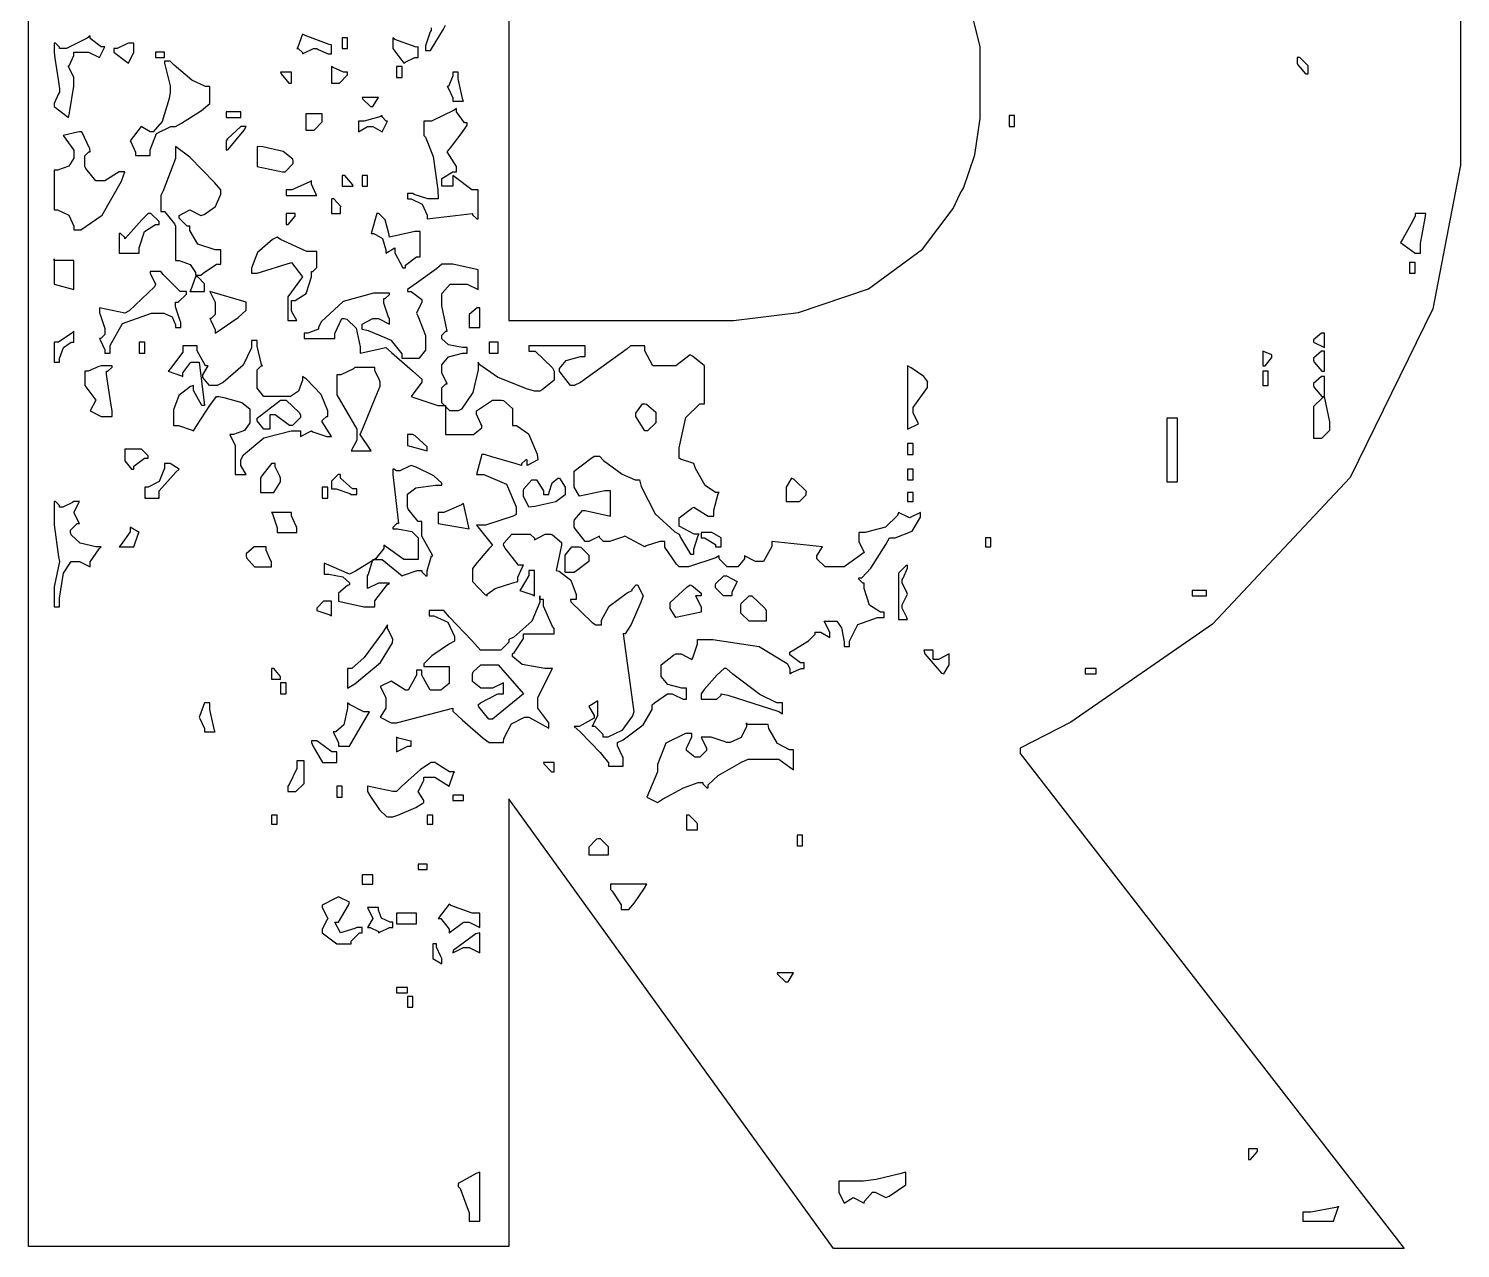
# Model space of a CAD drawing. Extents: x 82 to 273, y 41 to 319.
# Drawn here: x 180.59 to 208.46, y 188.7 to 212.44 of the extents above; entities that cross this region are included whole.
import ezdxf

# ---------------------------------------------------------------- set-up
doc = ezdxf.new("R2010")
doc.units = 0
doc.header["$MEASUREMENT"] = 0

msp = doc.modelspace()

# ---------------------------------------------------------------- linework, layer by layer
at = {"color": 42}
for points in [[(194.769, 224.719), (196.134, 224.719), (200.227, 223.639), (204.417, 221.131), (205.21, 220.416), (205.748, 219.817), (207.64, 216.501), (208.456, 213.087), (208.456, 211.949), (208.456, 210.715), (208.456, 209.784), (207.92, 206.991), (206.313, 203.703), (203.634, 200.853), (200.871, 198.943), (199.885, 198.438), (199.885, 198.331), (207.363, 188.7), (196.251, 188.7), (189.935, 197.449), (189.935, 188.736), (180.586, 188.736), (180.586, 224.719), (194.769, 224.719)], [(189.935, 215.688), (189.935, 206.764), (193.887, 206.764), (194.309, 206.764), (195.574, 206.917), (196.938, 207.377), (197.984, 208.148), (198.582, 208.941), (198.72, 209.233), (198.781, 209.339), (199.005, 209.987), (199.107, 210.691), (199.107, 210.925), (199.107, 211.703), (199.107, 212.088), (198.823, 213.243), (197.975, 214.423), (196.562, 215.24), (195.09, 215.63), (194.593, 215.688), (189.935, 215.688)], [(181.187, 212.055), (181.187, 212.082), (181.107, 212.16), (181.081, 212.16), (181.081, 211.983), (181.098, 211.869), (181.16, 211.452), (181.187, 211.27), (181.187, 211.208), (181.169, 211.173), (181.081, 210.987), (181.081, 210.925), (181.364, 210.715), (181.38, 210.803), (181.468, 211.32), (181.468, 211.49), (181.364, 211.703), (181.38, 211.729), (181.468, 211.92), (181.468, 211.983), (181.751, 211.983), (181.963, 211.879), (182.069, 212.09), (181.997, 212.09), (181.787, 212.249), (181.787, 212.302), (181.725, 212.258), (181.321, 212.055), (181.187, 212.055)], [(182.246, 212.055), (182.246, 211.985), (182.482, 211.8), (182.527, 211.773), (182.633, 211.983), (182.633, 212.16), (182.527, 212.16), (182.5, 212.144), (182.309, 212.055), (182.246, 212.055)], [(185.914, 212.336), (185.914, 212.336), (185.824, 212.082), (185.808, 212.055), (185.834, 212.055), (185.914, 211.977), (185.914, 211.949), (185.94, 211.967), (186.132, 212.055), (186.196, 212.055), (186.223, 212.037), (186.414, 211.949), (186.479, 211.949), (186.479, 212.126), (186.435, 212.135), (185.966, 212.31), (185.914, 212.336)], [(186.69, 212.055), (186.796, 212.055), (186.796, 212.266), (186.69, 212.266), (186.69, 212.055)], [(187.678, 212.266), (187.678, 212.055), (187.89, 211.773), (187.916, 211.791), (188.106, 211.879), (188.171, 211.879), (188.171, 212.09), (188.127, 212.082), (187.712, 212.232), (187.678, 212.266)], [(183.056, 211.879), (183.232, 211.879), (183.232, 211.983), (183.056, 211.983), (183.056, 211.879)], [(205.281, 211.879), (205.281, 211.773), (205.289, 211.738), (205.442, 211.56), (205.493, 211.56), (205.493, 211.667), (205.493, 211.72), (205.333, 211.879), (205.281, 211.879)], [(183.232, 211.773), (183.25, 211.694), (183.338, 211.33), (183.338, 211.208), (183.32, 211.085), (183.184, 210.636), (183.009, 210.432), (182.951, 210.432), (182.775, 210.538), (182.563, 210.256), (182.579, 210.229), (182.669, 210.038), (182.669, 209.973), (182.951, 209.973), (182.951, 210.081), (183.078, 210.402), (183.352, 210.538), (183.444, 210.538), (183.559, 210.6), (183.95, 210.851), (184.114, 210.987), (184.114, 211.031), (184.114, 211.314), (184.026, 211.314), (183.765, 211.442), (183.417, 211.729), (183.338, 211.807), (183.232, 211.807), (183.232, 211.773)], [(185.491, 211.596), (185.499, 211.562), (185.651, 211.384), (185.702, 211.384), (185.702, 211.596), (185.491, 211.596)], [(186.479, 211.703), (186.479, 211.384), (186.583, 211.384), (186.636, 211.384), (186.796, 211.544), (186.796, 211.596), (186.716, 211.596), (186.513, 211.685), (186.479, 211.703)], [(187.748, 211.49), (187.854, 211.49), (187.854, 211.703), (187.748, 211.703), (187.748, 211.49)], [(188.842, 211.596), (188.842, 211.526), (188.762, 211.314), (188.736, 211.314), (188.753, 211.288), (188.842, 211.096), (188.842, 211.031), (189.053, 211.031), (189.035, 211.059), (188.948, 211.463), (188.948, 211.596), (188.842, 211.596)], [(187.078, 211.102), (187.087, 211.075), (187.238, 210.925), (187.289, 210.925), (187.395, 211.102), (187.078, 211.102)], [(184.433, 210.715), (184.715, 210.715), (184.715, 210.821), (184.433, 210.821), (184.433, 210.715)], [(185.984, 210.749), (185.984, 210.468), (186.09, 210.468), (186.142, 210.468), (186.303, 210.626), (186.303, 210.679), (186.303, 210.785), (185.984, 210.785), (185.984, 210.749)], [(187.008, 210.644), (187.008, 210.432), (187.185, 210.538), (187.289, 210.538), (187.465, 210.432), (187.572, 210.644), (187.544, 210.644), (187.465, 210.723), (187.465, 210.749), (187.439, 210.733), (187.115, 210.644), (187.008, 210.644)], [(188.277, 210.644), (188.277, 210.362), (188.312, 210.327), (188.458, 209.956), (188.55, 209.303), (188.56, 209.127), (188.454, 209.127), (188.356, 209.127), (188.093, 209.215), (188.067, 209.233), (187.96, 209.233), (187.96, 209.127), (188.031, 209.127), (188.245, 209.026), (188.347, 208.811), (188.347, 208.738), (189.229, 208.844), (189.229, 208.818), (189.308, 208.738), (189.335, 208.738), (189.335, 209.303), (189.212, 209.303), (188.895, 209.542), (188.842, 209.586), (188.842, 209.374), (188.63, 209.374), (188.63, 209.48), (188.63, 209.524), (188.841, 209.656), (188.913, 209.656), (188.913, 209.762), (188.736, 210.043), (188.797, 210.123), (189.023, 210.42), (189.125, 210.561), (189.125, 210.608), (189.071, 210.608), (188.913, 210.821), (188.913, 210.891), (188.868, 210.856), (188.425, 210.644), (188.277, 210.644)], [(199.672, 210.538), (199.778, 210.538), (199.778, 210.749), (199.672, 210.749), (199.672, 210.538)], [(181.258, 210.362), (181.468, 210.079), (181.468, 209.973), (181.468, 209.922), (181.366, 209.766), (181.151, 209.69), (181.081, 209.69), (181.081, 208.915), (181.151, 208.915), (181.366, 208.814), (181.468, 208.599), (181.468, 208.528), (181.605, 208.528), (182.015, 208.814), (182.394, 209.471), (182.456, 209.656), (182.35, 209.656), (182.069, 209.48), (181.963, 209.48), (181.892, 209.48), (181.697, 209.718), (181.681, 209.762), (181.681, 209.939), (181.681, 209.965), (181.759, 210.043), (181.787, 210.043), (181.777, 210.105), (181.624, 210.432), (181.574, 210.432), (181.539, 210.424), (181.258, 210.362), (181.258, 210.362)], [(184.433, 210.256), (184.433, 210.079), (184.467, 210.089), (184.784, 210.468), (184.82, 210.538), (184.715, 210.538), (184.715, 210.538), (184.459, 210.3), (184.433, 210.256)], [(183.444, 210.149), (183.444, 209.912), (183.206, 209.285), (183.162, 209.197), (183.162, 208.88), (183.232, 208.88), (183.426, 208.642), (183.444, 208.598), (183.444, 207.927), (183.516, 207.927), (183.731, 207.852), (183.833, 207.698), (183.833, 207.646), (183.938, 207.646), (183.982, 207.681), (184.24, 207.856), (184.326, 207.856), (184.326, 208.139), (184.215, 208.139), (183.88, 208.249), (183.727, 208.511), (183.727, 208.598), (183.673, 208.598), (183.515, 208.756), (183.515, 208.808), (183.727, 208.915), (183.938, 208.808), (184, 208.826), (184.224, 208.978), (184.326, 209.222), (184.326, 209.303), (184.202, 209.445), (183.726, 209.939), (183.444, 210.149), (183.444, 210.149)], [(185.032, 210.149), (185.032, 209.762), (185.525, 209.656), (185.578, 209.656), (185.738, 209.815), (185.738, 209.867), (185.728, 209.903), (185.543, 210.049), (185.146, 210.141), (185.032, 210.149)], [(186.69, 209.586), (186.69, 209.374), (186.902, 209.374), (186.892, 209.41), (186.739, 209.586), (186.69, 209.586)], [(187.078, 209.374), (187.185, 209.374), (187.185, 209.586), (187.078, 209.586), (187.078, 209.374)], [(185.597, 209.303), (185.597, 209.197), (186.196, 209.197), (186.178, 209.225), (186.09, 209.416), (186.09, 209.48), (186.046, 209.454), (185.709, 209.303), (185.597, 209.303)], [(186.479, 209.127), (186.479, 208.844), (186.655, 208.844), (186.655, 208.951), (186.664, 208.978), (186.524, 209.127), (186.479, 209.127)], [(182.456, 208.351), (182.456, 208.377), (182.377, 208.456), (182.35, 208.456), (182.35, 208.069), (182.739, 208.069), (182.739, 208.176), (182.839, 208.496), (183.055, 208.632), (183.128, 208.632), (183.128, 208.686), (182.967, 208.844), (182.915, 208.844), (182.915, 208.844), (182.791, 208.718), (182.527, 208.431), (182.456, 208.351)], [(185.597, 208.844), (185.597, 208.632), (185.641, 208.632), (185.773, 208.792), (185.773, 208.844), (185.597, 208.844)], [(187.361, 208.844), (187.255, 208.456), (187.308, 208.456), (187.474, 208.355), (187.537, 208.14), (187.537, 208.069), (187.714, 208.175), (187.714, 208.078), (187.871, 207.786), (187.924, 207.786), (187.924, 207.84), (188.135, 207.998), (188.207, 207.998), (188.207, 208.492), (188.101, 208.492), (187.608, 208.385), (187.598, 208.457), (187.524, 208.722), (187.401, 208.844), (187.361, 208.844)], [(207.574, 208.844), (207.574, 208.795), (207.5, 208.642), (207.337, 208.351), (207.293, 208.279), (207.574, 208.069), (207.68, 208.069), (207.68, 208.263), (207.768, 208.756), (207.786, 208.844), (207.574, 208.844)], [(184.926, 207.68), (185.032, 207.68), (185.702, 207.892), (185.914, 207.61), (185.631, 207.221), (185.631, 206.764), (185.808, 206.764), (185.702, 206.94), (185.702, 207.151), (185.773, 207.151), (185.988, 207.289), (186.09, 207.61), (186.09, 207.716), (186.116, 207.716), (186.196, 207.796), (186.196, 207.822), (186.196, 208.103), (186.002, 208.103), (185.491, 208.341), (185.421, 208.385), (185.333, 208.341), (185.04, 208.087), (184.926, 207.782), (184.926, 207.68)], [(181.081, 207.963), (181.081, 207.469), (181.468, 207.363), (181.468, 207.927), (181.081, 207.927), (181.081, 207.963)], [(182.951, 207.68), (183.056, 207.469), (183.038, 207.417), (182.545, 206.948), (182.456, 206.904), (181.963, 207.01), (181.963, 206.904), (181.98, 206.878), (182.069, 206.606), (182.069, 206.515), (182.069, 206.489), (181.989, 206.411), (181.963, 206.411), (181.98, 206.385), (182.069, 206.193), (182.069, 206.128), (182.174, 206.128), (182.174, 206.272), (182.416, 206.702), (182.975, 206.904), (183.162, 206.904), (183.217, 206.904), (183.382, 206.83), (183.444, 206.674), (183.444, 206.622), (183.551, 206.622), (183.551, 206.728), (183.533, 206.755), (183.444, 207.027), (183.444, 207.117), (183.497, 207.117), (183.657, 207.275), (183.657, 207.327), (183.533, 207.327), (183.206, 207.655), (183.162, 207.716), (182.951, 207.716), (182.951, 207.68)], [(187.96, 207.327), (188.031, 207.327), (188.243, 207.17), (188.243, 207.117), (188.137, 206.904), (188.163, 206.852), (188.313, 206.467), (188.313, 206.339), (188.313, 206.235), (188.313, 206.182), (188.181, 206.022), (188.137, 206.022), (187.854, 206.022), (187.854, 206.11), (187.65, 206.371), (187.201, 206.561), (187.078, 206.587), (187.078, 206.692), (187.289, 206.798), (187.395, 206.798), (187.608, 206.692), (187.608, 206.798), (187.59, 206.825), (187.501, 207.097), (187.501, 207.187), (187.527, 207.187), (187.608, 207.266), (187.608, 207.293), (187.501, 207.293), (187.302, 207.293), (186.706, 207.13), (186.283, 206.737), (186.231, 206.622), (186.231, 206.595), (186.02, 206.515), (185.95, 206.515), (185.95, 206.411), (186.549, 206.411), (186.549, 206.509), (186.682, 206.798), (186.726, 206.798), (186.778, 206.79), (186.963, 206.609), (187.042, 206.25), (187.042, 206.128), (187.537, 206.235), (187.652, 206.138), (188.061, 205.78), (188.243, 205.618), (188.243, 205.563), (188.031, 205.281), (188.101, 205.255), (188.55, 205.104), (188.7, 205.104), (188.7, 204.541), (189.195, 204.541), (189.247, 204.541), (189.406, 204.673), (189.406, 204.717), (189.388, 204.753), (189.301, 204.939), (189.301, 205), (189.618, 205.21), (189.794, 205.21), (189.829, 205.202), (190.007, 205.051), (190.007, 205), (190.007, 204.717), (190.084, 204.717), (190.319, 204.555), (190.482, 204.162), (190.5, 204.046), (190.288, 203.942), (190.288, 204.046), (190.262, 204.046), (190.183, 203.968), (190.183, 203.942), (190.059, 203.977), (189.622, 204.1), (189.46, 204.152), (189.406, 204.152), (189.301, 203.765), (189.447, 203.765), (189.887, 203.575), (190.077, 203.135), (190.077, 202.988), (190.015, 202.953), (189.479, 202.777), (189.301, 202.777), (189.618, 202.388), (189.546, 202.318), (189.317, 202.049), (189.229, 201.934), (189.229, 201.895), (189.229, 201.683), (189.229, 201.683), (189.468, 201.428), (189.512, 201.4), (189.512, 201.436), (189.666, 201.542), (190.014, 201.657), (190.111, 201.683), (190.111, 201.763), (190.199, 201.967), (190.217, 202.001), (190.12, 202.001), (189.865, 202.328), (189.83, 202.388), (189.839, 202.424), (189.99, 202.601), (190.041, 202.601), (190.324, 202.601), (190.35, 202.601), (190.43, 202.522), (190.43, 202.494), (190.64, 202.601), (190.747, 202.601), (190.781, 202.592), (190.959, 202.439), (190.959, 202.388), (190.853, 201.895), (190.913, 201.879), (191.14, 201.706), (191.242, 201.425), (191.242, 201.33), (191.135, 201.33), (191.143, 201.286), (191.557, 200.881), (191.629, 200.837), (191.735, 200.837), (191.735, 200.928), (191.889, 201.199), (192.236, 201.462), (192.334, 201.506), (192.334, 201.534), (192.413, 201.613), (192.44, 201.613), (192.546, 201.4), (192.502, 201.278), (192.312, 200.846), (192.197, 200.66), (192.158, 200.66), (192.37, 199.143), (192.343, 199.064), (192.136, 198.778), (191.861, 198.65), (191.771, 198.65), (191.771, 198.704), (191.611, 198.86), (191.558, 198.86), (191.665, 199.073), (191.665, 199.355), (191.488, 199.249), (191.594, 199.073), (191.594, 199.02), (191.302, 198.86), (191.206, 198.86), (191.32, 198.756), (191.711, 198.355), (191.875, 198.152), (191.875, 198.085), (192.158, 198.085), (192.158, 198.261), (192.14, 198.289), (192.052, 198.48), (192.052, 198.544), (192.158, 198.597), (192.546, 198.888), (192.723, 199.186), (192.723, 199.283), (192.767, 199.319), (193.023, 199.496), (193.11, 199.496), (193.136, 199.479), (193.328, 199.39), (193.392, 199.39), (193.392, 199.602), (193.3, 199.602), (193.026, 199.678), (192.899, 199.833), (192.899, 199.885), (192.899, 199.989), (192.899, 200.061), (193.138, 200.245), (193.182, 200.272), (193.286, 200.272), (193.499, 200.165), (193.515, 200.193), (193.605, 200.465), (193.605, 200.554), (193.905, 200.554), (194.808, 200.418), (195.349, 200.087), (195.403, 199.989), (195.403, 199.885), (195.429, 199.902), (195.621, 199.989), (195.685, 199.989), (195.685, 200.095), (195.614, 200.095), (195.403, 200.255), (195.403, 200.308), (195.482, 200.352), (195.77, 200.528), (195.898, 200.653), (195.898, 200.695), (196.004, 200.695), (196.18, 200.59), (196.18, 200.695), (196.074, 200.907), (196.285, 200.907), (196.317, 200.907), (196.412, 200.78), (196.461, 200.506), (196.461, 200.414), (196.567, 200.414), (196.567, 200.521), (196.73, 200.841), (197.11, 200.977), (197.239, 200.977), (197.239, 201.083), (197.166, 201.083), (196.951, 201.221), (196.85, 201.542), (196.85, 201.648), (196.822, 201.648), (196.744, 201.727), (196.744, 201.753), (196.802, 201.753), (196.977, 201.943), (197.273, 202.398), (197.343, 202.53), (197.454, 202.53), (197.788, 202.658), (197.944, 202.933), (197.944, 203.024), (197.732, 202.917), (197.52, 203.024), (197.502, 202.963), (197.263, 202.737), (196.873, 202.635), (196.744, 202.635), (196.744, 202.458), (196.85, 202.248), (196.461, 201.965), (196.144, 201.965), (196.091, 201.965), (195.932, 202.125), (195.932, 202.178), (196.038, 202.354), (195.05, 202.458), (195.05, 202.362), (194.892, 202.071), (194.84, 202.071), (194.733, 202.071), (194.521, 202.178), (194.521, 202.125), (194.389, 201.965), (194.345, 201.965), (194.24, 201.965), (194.186, 201.965), (194.028, 202.125), (194.028, 202.178), (193.966, 202.143), (193.43, 201.965), (193.252, 201.965), (193.198, 202.019), (192.969, 202.35), (192.969, 202.458), (192.872, 202.458), (192.607, 202.372), (192.581, 202.354), (192.194, 202.565), (192.166, 202.548), (191.895, 202.458), (191.805, 202.458), (191.777, 202.458), (191.699, 202.539), (191.699, 202.565), (191.488, 202.458), (191.417, 202.458), (191.232, 202.697), (191.206, 202.741), (191.206, 202.847), (191.214, 202.883), (191.367, 203.06), (191.418, 203.06), (191.911, 202.953), (191.911, 203.447), (191.805, 203.447), (191.312, 203.34), (191.206, 203.517), (191.206, 203.729), (191.206, 203.827), (191.532, 204.074), (191.594, 204.118), (191.699, 204.118), (191.777, 204.039), (192.14, 203.769), (192.392, 203.659), (192.476, 203.659), (192.51, 203.527), (192.784, 202.998), (193.164, 202.645), (193.252, 202.601), (193.278, 202.54), (193.47, 202.212), (193.535, 202.212), (193.535, 202.31), (193.621, 202.575), (193.639, 202.601), (193.541, 202.601), (193.252, 202.759), (193.252, 202.811), (193.252, 202.847), (193.252, 202.919), (193.49, 203.104), (193.535, 203.13), (193.815, 202.953), (193.922, 202.953), (193.922, 203.069), (194.01, 203.386), (194.028, 203.412), (193.959, 203.412), (193.754, 203.55), (193.569, 203.879), (193.535, 203.976), (193.535, 203.976), (193.278, 204.065), (193.252, 204.082), (193.252, 204.281), (193.379, 204.876), (193.653, 205.14), (193.745, 205.14), (193.745, 205.81), (193.745, 205.882), (193.507, 206.066), (193.463, 206.092), (193.182, 205.882), (192.793, 205.882), (192.739, 205.882), (192.581, 206.173), (192.581, 206.269), (192.3, 206.269), (192.238, 206.208), (191.328, 205.555), (191.206, 205.493), (191.134, 205.493), (190.949, 205.732), (190.923, 205.776), (190.923, 205.828), (191.05, 205.984), (191.326, 206.058), (191.418, 206.058), (191.418, 206.269), (190.324, 206.269), (190.324, 206.163), (190.446, 206.163), (190.781, 205.838), (190.817, 205.776), (190.817, 205.669), (190.817, 205.599), (190.58, 205.414), (190.536, 205.387), (190.43, 205.387), (190.28, 205.431), (189.71, 205.657), (189.37, 205.899), (189.335, 205.952), (189.335, 205.803), (189.234, 205.357), (189.009, 205.036), (188.948, 205), (188.842, 205), (188.788, 205), (188.63, 205.158), (188.63, 205.21), (188.63, 205.423), (188.63, 205.45), (188.709, 205.529), (188.736, 205.529), (188.63, 205.74), (188.63, 205.846), (188.63, 205.898), (188.757, 206.054), (189.032, 206.128), (189.125, 206.128), (189.125, 206.235), (189.032, 206.235), (188.757, 206.288), (188.63, 206.407), (188.63, 206.445), (188.63, 206.473), (188.709, 206.551), (188.736, 206.551), (188.63, 207.045), (188.63, 207.257), (188.638, 207.293), (188.791, 207.469), (188.842, 207.469), (189.125, 207.469), (189.335, 207.363), (189.335, 207.75), (188.842, 207.856), (188.63, 207.856), (188.524, 207.768), (188.135, 207.487), (187.96, 207.367), (187.96, 207.327)], [(207.469, 207.68), (207.574, 207.68), (207.574, 207.892), (207.469, 207.892), (207.469, 207.68)], [(183.833, 207.61), (183.833, 207.61), (183.744, 207.355), (183.727, 207.327), (184.01, 207.327), (184.01, 207.433), (184.01, 207.477), (183.877, 207.61), (183.833, 207.61)], [(184.114, 207.327), (184.22, 207.117), (184.22, 206.904), (184.22, 206.878), (184.14, 206.798), (184.114, 206.798), (184.132, 206.764), (184.22, 206.577), (184.22, 206.515), (184.317, 206.577), (184.665, 206.817), (184.82, 206.962), (184.82, 207.01), (184.82, 207.117), (184.114, 207.327)], [(189.159, 206.834), (189.159, 206.622), (189.371, 206.622), (189.371, 207.01), (189.317, 207.01), (189.159, 206.878), (189.159, 206.834)], [(181.081, 206.339), (181.081, 205.952), (181.187, 205.952), (181.187, 206.024), (181.262, 206.238), (181.416, 206.339), (181.468, 206.339), (181.468, 206.551), (181.424, 206.517), (181.167, 206.339), (181.081, 206.339)], [(182.739, 206.128), (182.845, 206.128), (182.845, 206.339), (182.739, 206.339), (182.739, 206.128)], [(184.926, 206.339), (184.926, 206.228), (184.762, 205.89), (184.37, 205.555), (184.256, 205.493), (184.15, 205.493), (184.106, 205.493), (183.974, 205.653), (183.974, 205.705), (184.08, 205.882), (184.026, 205.882), (183.867, 206.173), (183.867, 206.269), (183.585, 206.269), (183.585, 206.146), (183.348, 205.829), (183.304, 205.776), (183.304, 205.776), (183.559, 205.687), (183.585, 205.669), (183.585, 205.741), (183.744, 205.952), (183.797, 205.952), (183.903, 205.952), (184.01, 205.104), (183.956, 205.104), (183.797, 205.397), (183.797, 205.493), (183.735, 205.476), (183.509, 205.304), (183.408, 205.023), (183.408, 204.928), (183.408, 204.717), (183.505, 204.717), (183.77, 204.629), (183.797, 204.611), (183.858, 204.717), (184.11, 205.106), (184.245, 205.281), (184.29, 205.281), (184.387, 205.264), (184.736, 205.168), (184.892, 205.043), (184.892, 205), (184.892, 204.823), (184.892, 204.772), (184.79, 204.617), (184.574, 204.541), (184.503, 204.541), (184.609, 204.329), (184.609, 203.765), (184.82, 203.765), (184.715, 203.942), (184.715, 204.046), (184.767, 204.144), (185.164, 204.475), (185.699, 204.611), (185.878, 204.611), (185.878, 204.505), (186.09, 204.611), (186.116, 204.595), (186.388, 204.505), (186.479, 204.505), (186.303, 204.788), (186.303, 204.815), (186.381, 204.894), (186.407, 204.894), (186.407, 205.001), (186.279, 205.321), (185.993, 205.617), (185.914, 205.669), (185.914, 205.598), (185.838, 205.383), (185.682, 205.281), (185.631, 205.281), (185.208, 205.281), (185.164, 205.281), (185.032, 205.441), (185.032, 205.493), (185.032, 205.776), (185.032, 205.803), (185.111, 205.882), (185.138, 205.882), (185.12, 205.908), (185.032, 206.259), (185.032, 206.375), (184.926, 206.375), (184.926, 206.339)], [(189.548, 206.128), (189.724, 206.128), (189.724, 206.339), (189.548, 206.339), (189.548, 206.128)], [(205.599, 206.339), (205.81, 206.235), (205.81, 206.515), (205.756, 206.515), (205.599, 206.383), (205.599, 206.339)], [(204.611, 206.163), (204.611, 205.882), (204.655, 205.882), (204.788, 206.04), (204.788, 206.092), (204.611, 206.163)], [(205.599, 205.986), (205.607, 205.952), (205.759, 205.776), (205.81, 205.776), (205.81, 206.163), (205.756, 206.163), (205.599, 206.03), (205.599, 205.986)], [(181.681, 205.776), (181.681, 205.493), (181.893, 205.21), (181.787, 205), (181.997, 204.894), (182.21, 204.894), (182.21, 205), (182.192, 205.114), (182.13, 205.533), (182.104, 205.715), (182.104, 205.776), (182.13, 205.776), (182.21, 205.855), (182.21, 205.882), (181.997, 205.882), (181.953, 205.864), (181.748, 205.776), (181.681, 205.776)], [(186.583, 205.705), (186.583, 205.317), (186.972, 204.647), (186.972, 204.435), (186.866, 204.222), (187.255, 204.222), (187.042, 204.541), (187.103, 204.691), (187.329, 205.251), (187.431, 205.486), (187.431, 205.563), (187.413, 205.599), (187.325, 205.785), (187.325, 205.846), (186.936, 205.846), (186.91, 205.82), (186.665, 205.705), (186.583, 205.705)], [(197.696, 205.882), (197.696, 204.647), (197.908, 204.752), (197.802, 204.964), (197.802, 205.07), (198.085, 205.457), (198.085, 205.563), (198.088, 205.567), (198.009, 205.671), (197.767, 205.838), (197.696, 205.882)], [(204.611, 205.493), (204.717, 205.493), (204.717, 205.776), (204.611, 205.776), (204.611, 205.493)], [(205.599, 205.493), (205.607, 205.458), (205.759, 205.281), (205.81, 205.281), (205.81, 205.669), (205.756, 205.669), (205.599, 205.537), (205.599, 205.493)], [(185.491, 205.21), (185.597, 205.21), (185.597, 205.21), (185.852, 204.972), (185.878, 204.928), (185.878, 204.876), (185.72, 204.717), (185.667, 204.717), (185.385, 204.928), (185.279, 204.928), (185.279, 204.647), (185.208, 204.647), (185.164, 204.647), (185.032, 204.806), (185.032, 204.858), (185.491, 205.21)], [(192.581, 205.14), (192.615, 205.132), (192.793, 204.979), (192.793, 204.928), (192.793, 204.823), (192.793, 204.771), (192.633, 204.611), (192.581, 204.611), (192.404, 204.894), (192.404, 204.956), (192.537, 205.14), (192.581, 205.14)], [(205.599, 205.034), (205.599, 204.471), (205.705, 204.471), (205.758, 204.471), (205.916, 204.629), (205.916, 204.681), (205.916, 204.788), (205.81, 205.281), (205.774, 205.255), (205.599, 205.089), (205.599, 205.034)], [(202.741, 203.623), (202.953, 203.623), (202.953, 204.858), (202.741, 204.858), (202.741, 203.623)], [(187.96, 204.541), (187.96, 204.329), (188.347, 204.222), (188.347, 204.302), (188.111, 204.515), (188.067, 204.541), (187.96, 204.541)], [(197.696, 204.152), (197.802, 204.152), (197.802, 204.365), (197.696, 204.365), (197.696, 204.152)], [(182.456, 204.258), (182.456, 204.082), (182.456, 204.03), (182.589, 203.87), (182.633, 203.87), (182.633, 203.924), (182.844, 204.082), (182.915, 204.082), (182.915, 204.126), (182.783, 204.258), (182.739, 204.258), (182.456, 204.258)], [(183.232, 203.976), (183.232, 203.889), (183.13, 203.629), (182.915, 203.517), (182.845, 203.517), (182.845, 203.306), (183.128, 203.306), (183.128, 203.448), (183.453, 203.809), (183.515, 203.87), (183.338, 203.976), (183.232, 203.976)], [(185.102, 203.693), (185.102, 203.412), (185.315, 203.412), (185.359, 203.412), (185.491, 203.623), (185.491, 203.693), (185.473, 203.729), (185.385, 203.915), (185.385, 203.976), (185.313, 203.976), (185.128, 203.737), (185.102, 203.693)], [(187.678, 203.87), (187.678, 203.765), (187.784, 202.811), (187.756, 202.811), (187.678, 202.733), (187.678, 202.707), (187.769, 202.707), (188.043, 202.654), (188.171, 202.534), (188.171, 202.494), (188.171, 202.106), (187.89, 202.106), (187.501, 202.388), (187.501, 202.322), (187.337, 202.12), (186.946, 201.879), (186.832, 201.825), (186.337, 202.035), (186.337, 201.825), (186.428, 201.825), (186.703, 201.772), (186.832, 201.652), (186.832, 201.613), (186.796, 201.604), (186.619, 201.451), (186.619, 201.4), (186.619, 201.296), (187.113, 201.19), (187.325, 201.19), (187.325, 201.305), (187.563, 201.614), (187.608, 201.648), (187.395, 201.648), (187.185, 201.542), (187.185, 201.789), (187.201, 201.825), (187.289, 202.106), (187.289, 202.106), (187.465, 202.106), (187.854, 201.789), (187.88, 201.807), (188.152, 201.895), (188.243, 201.895), (188.243, 201.869), (188.321, 201.789), (188.347, 201.789), (188.347, 201.887), (188.426, 202.178), (188.454, 202.178), (188.243, 202.565), (188.243, 202.847), (188.171, 202.847), (187.977, 203.086), (187.96, 203.13), (187.96, 203.34), (187.96, 203.381), (188.123, 203.501), (188.503, 203.553), (188.63, 203.553), (188.63, 203.598), (188.476, 203.735), (188.127, 203.907), (188.031, 203.942), (188.003, 203.924), (187.811, 203.835), (187.748, 203.835), (187.748, 203.835), (187.694, 203.87), (187.678, 203.87)], [(186.479, 203.589), (186.479, 203.483), (186.575, 203.483), (186.839, 203.394), (186.866, 203.376), (186.972, 203.376), (186.972, 203.483), (186.892, 203.483), (186.655, 203.695), (186.655, 203.765), (186.611, 203.765), (186.479, 203.633), (186.479, 203.589)], [(197.696, 203.659), (197.802, 203.659), (197.802, 203.87), (197.696, 203.87), (197.696, 203.659)], [(186.303, 203.306), (186.407, 203.306), (186.407, 203.517), (186.303, 203.517), (186.303, 203.306)], [(190.923, 203.693), (191.029, 203.517), (191.029, 203.412), (191.029, 203.368), (190.847, 203.232), (190.438, 203.139), (190.324, 203.13), (190.217, 203.34), (190.217, 203.447), (190.226, 203.483), (190.379, 203.659), (190.43, 203.659), (190.474, 203.659), (190.606, 203.448), (190.606, 203.376), (190.712, 203.376), (190.72, 203.42), (190.777, 203.601), (190.886, 203.693), (190.923, 203.693)], [(195.439, 203.693), (195.333, 203.517), (195.333, 203.236), (195.545, 203.236), (195.589, 203.236), (195.721, 203.368), (195.721, 203.412), (195.73, 203.43), (195.491, 203.667), (195.439, 203.693)], [(181.081, 203.236), (181.081, 203.024), (181.081, 202.787), (181.169, 202.16), (181.187, 202.071), (181.081, 201.577), (181.081, 201.19), (181.187, 201.19), (181.187, 201.354), (181.262, 201.843), (181.416, 202.071), (181.468, 202.071), (181.574, 202.071), (181.787, 201.965), (181.787, 202.063), (181.962, 202.319), (181.997, 202.354), (181.895, 202.354), (181.591, 202.428), (181.415, 202.591), (181.398, 202.635), (181.398, 202.679), (181.53, 202.811), (181.574, 202.811), (181.468, 203.024), (181.574, 203.236), (181.468, 203.236), (181.442, 203.218), (181.251, 203.13), (181.187, 203.13), (181.187, 203.157), (181.107, 203.236), (181.081, 203.236)], [(188.56, 203.024), (188.56, 202.811), (189.159, 202.707), (189.053, 203.2), (189.009, 203.174), (188.671, 203.024), (188.56, 203.024)], [(197.696, 203.236), (197.802, 203.236), (197.802, 203.412), (197.696, 203.412), (197.696, 203.236)], [(185.315, 203.024), (185.331, 202.998), (185.421, 202.726), (185.421, 202.635), (185.808, 202.635), (185.808, 202.741), (185.79, 202.769), (185.702, 202.96), (185.702, 203.024), (185.315, 203.024)], [(182.563, 202.741), (182.563, 202.645), (182.385, 202.398), (182.35, 202.354), (182.633, 202.354), (182.633, 202.354), (182.721, 202.601), (182.739, 202.635), (182.563, 202.741)], [(193.675, 202.635), (193.675, 202.53), (193.745, 202.53), (193.958, 202.398), (193.958, 202.354), (194.064, 202.354), (194.064, 202.53), (193.887, 202.635), (193.675, 202.635)], [(184.82, 202.178), (184.828, 202.143), (184.981, 201.965), (185.032, 201.965), (185.315, 201.965), (185.315, 202.071), (185.297, 202.099), (185.208, 202.291), (185.208, 202.354), (185.032, 202.354), (184.978, 202.354), (184.82, 202.222), (184.82, 202.178)], [(191.206, 202.354), (191.312, 202.354), (191.338, 202.346), (191.488, 202.193), (191.488, 202.142), (191.488, 202.071), (191.25, 201.887), (191.206, 201.859), (191.029, 201.859), (191.029, 202.142), (191.029, 202.195), (191.161, 202.354), (191.206, 202.354)], [(199.213, 202.354), (199.319, 202.354), (199.319, 202.53), (199.213, 202.53), (199.213, 202.354)], [(190.324, 201.895), (190.324, 201.798), (190.173, 201.542), (190.147, 201.506), (190.147, 201.506), (190.402, 201.418), (190.43, 201.4), (190.43, 201.895), (190.324, 201.895)], [(194.168, 201.789), (194.381, 201.683), (194.363, 201.657), (194.274, 201.465), (194.274, 201.4), (194.168, 201.4), (194.115, 201.4), (193.958, 201.56), (193.958, 201.613), (193.966, 201.64), (194.117, 201.789), (194.168, 201.789)], [(197.52, 201.789), (197.52, 200.943), (197.696, 200.943), (197.678, 200.979), (197.592, 201.163), (197.592, 201.224), (197.696, 201.436), (197.678, 201.464), (197.592, 201.655), (197.592, 201.719), (197.608, 201.746), (197.696, 201.938), (197.696, 202.001), (197.67, 201.993), (197.52, 201.84), (197.52, 201.789)], [(193.463, 201.613), (193.497, 201.604), (193.675, 201.451), (193.675, 201.4), (193.569, 201.4), (193.675, 201.19), (193.675, 201.083), (193.182, 200.977), (193.076, 201.154), (193.076, 201.269), (193.401, 201.568), (193.463, 201.613)], [(203.236, 201.4), (203.517, 201.4), (203.517, 201.506), (203.236, 201.506), (203.236, 201.4)], [(186.196, 201.119), (186.196, 201.119), (186.451, 201.031), (186.479, 201.013), (186.479, 201.296), (186.373, 201.296), (186.329, 201.296), (186.196, 201.163), (186.196, 201.119)], [(190.536, 201.4), (190.536, 201.279), (190.38, 200.911), (190.032, 200.598), (189.935, 200.554), (189.935, 200.502), (189.776, 200.342), (189.724, 200.342), (189.442, 200.342), (189.384, 200.342), (189.212, 200.532), (188.78, 200.987), (188.666, 201.119), (188.383, 201.119), (188.383, 201.013), (188.474, 201.013), (188.748, 200.886), (188.877, 200.611), (188.877, 200.518), (188.779, 200.466), (188.432, 200.233), (188.277, 200.077), (188.277, 200.025), (188.772, 200.025), (188.772, 199.742), (188.772, 199.698), (188.612, 199.566), (188.56, 199.566), (188.454, 199.566), (188.4, 199.566), (188.243, 199.858), (188.243, 199.955), (188.137, 199.955), (188.137, 199.858), (187.977, 199.566), (187.924, 199.566), (187.642, 199.742), (187.431, 199.636), (187.537, 199.426), (187.537, 199.213), (187.431, 199.037), (187.642, 198.931), (187.748, 198.931), (188.842, 199.213), (188.842, 199.157), (189.023, 198.985), (189.432, 198.632), (189.548, 198.544), (189.83, 198.544), (189.839, 198.623), (189.983, 198.91), (190.238, 199.037), (190.324, 199.037), (190.712, 198.826), (190.712, 198.931), (190.5, 199.213), (190.5, 199.426), (190.783, 199.989), (190.635, 199.989), (190.196, 200.065), (190.007, 200.221), (190.007, 200.272), (190.041, 200.308), (190.217, 200.572), (190.217, 200.66), (190.817, 200.66), (190.817, 200.767), (190.781, 200.802), (190.606, 201.199), (190.606, 201.33), (190.536, 201.33), (190.536, 201.4)], [(194.663, 201.4), (194.663, 201.4), (194.918, 201.163), (194.946, 201.119), (194.946, 200.907), (194.663, 200.907), (194.609, 200.907), (194.451, 201.067), (194.451, 201.119), (194.451, 201.224), (194.459, 201.252), (194.612, 201.4), (194.663, 201.4)], [(186.796, 199.989), (186.796, 199.602), (186.936, 199.69), (187.435, 200.105), (187.668, 200.484), (187.678, 200.554), (187.66, 200.582), (187.572, 200.773), (187.572, 200.837), (187.483, 200.696), (187.117, 200.201), (186.876, 199.989), (186.796, 199.989)], [(198.015, 200.342), (198.031, 200.272), (198.357, 199.894), (198.402, 199.885), (198.508, 200.061), (198.508, 200.272), (198.297, 200.165), (198.191, 200.165), (198.191, 200.342), (198.015, 200.342)], [(185.315, 199.989), (185.315, 199.778), (185.491, 199.778), (185.491, 199.832), (185.359, 199.989), (185.315, 199.989)], [(189.442, 200.061), (189.724, 200.061), (190.217, 199.496), (189.618, 199.003), (189.546, 199.003), (189.352, 199.239), (189.335, 199.283), (189.38, 199.319), (189.717, 199.496), (189.83, 199.496), (189.83, 199.708), (189.618, 199.602), (189.442, 199.602), (189.388, 199.602), (189.229, 199.734), (189.229, 199.778), (189.229, 199.885), (189.238, 199.92), (189.391, 200.061), (189.442, 200.061)], [(193.675, 199.496), (193.675, 199.39), (193.958, 199.39), (193.984, 199.39), (194.064, 199.47), (194.064, 199.496), (194.196, 199.47), (195.191, 199.151), (195.263, 199.107), (195.263, 199.319), (195.151, 199.319), (194.82, 199.483), (194.291, 199.875), (194.168, 199.989), (194.123, 199.989), (193.988, 199.862), (193.736, 199.576), (193.675, 199.496)], [(201.154, 199.885), (201.366, 199.885), (201.366, 199.989), (201.154, 199.989), (201.154, 199.885)], [(185.491, 199.496), (185.597, 199.496), (185.597, 199.708), (185.491, 199.708), (185.491, 199.496)], [(184.01, 199.319), (184.01, 199.319), (183.92, 199.073), (183.903, 199.037), (183.92, 199.011), (184.01, 198.819), (184.01, 198.754), (184.22, 198.754), (184.202, 198.782), (184.114, 199.186), (184.114, 199.319), (184.01, 199.319)], [(186.796, 199.319), (186.796, 199.213), (186.72, 198.892), (186.564, 198.754), (186.513, 198.754), (186.53, 198.728), (186.619, 198.538), (186.619, 198.473), (186.832, 198.473), (187.219, 199.143), (187.113, 199.143), (186.83, 199.285), (186.796, 199.319)], [(194.557, 198.931), (194.557, 198.86), (194.455, 198.646), (194.24, 198.544), (194.168, 198.544), (194.142, 198.562), (193.871, 198.65), (193.781, 198.65), (193.675, 198.65), (193.781, 198.438), (193.781, 198.393), (193.649, 198.261), (193.605, 198.261), (193.551, 198.261), (193.392, 198.393), (193.392, 198.438), (193.409, 198.473), (193.499, 198.659), (193.499, 198.72), (193.372, 198.72), (192.992, 198.535), (192.829, 198.118), (192.829, 197.979), (192.617, 197.485), (192.829, 197.379), (192.925, 197.441), (193.335, 197.667), (193.616, 197.768), (193.711, 197.768), (193.711, 197.741), (193.789, 197.662), (193.815, 197.662), (193.815, 197.722), (194.006, 197.904), (194.461, 198.165), (194.593, 198.225), (195.192, 198.225), (195.475, 198.015), (195.475, 198.402), (195.396, 198.402), (195.161, 198.53), (194.996, 198.818), (194.98, 198.896), (194.557, 198.896), (194.557, 198.931)], [(186.09, 198.544), (186.116, 198.483), (186.308, 198.155), (186.373, 198.155), (186.583, 198.155), (186.583, 198.367), (186.486, 198.367), (186.241, 198.544), (186.196, 198.578), (186.09, 198.578), (186.09, 198.544)], [(187.748, 198.65), (187.748, 198.367), (187.783, 198.385), (187.968, 198.473), (188.031, 198.473), (188.031, 198.578), (188.021, 198.57), (187.783, 198.632), (187.748, 198.65)], [(185.808, 198.155), (185.808, 198.041), (185.657, 197.732), (185.631, 197.696), (185.631, 197.592), (185.738, 197.592), (185.79, 197.592), (185.95, 197.75), (185.95, 197.802), (185.95, 198.191), (185.808, 198.191), (185.808, 198.155)], [(187.748, 197.592), (187.678, 197.592), (187.185, 197.696), (187.185, 197.592), (187.229, 197.513), (187.417, 197.239), (187.554, 197.106), (187.572, 197.097), (187.678, 197.097), (187.774, 197.133), (188.123, 197.283), (188.277, 197.382), (188.277, 197.415), (188.171, 197.592), (188.189, 197.627), (188.277, 197.812), (188.277, 197.872), (188.49, 197.872), (188.772, 197.696), (188.772, 197.696), (188.859, 197.944), (188.877, 197.979), (188.779, 197.979), (188.534, 198.129), (188.49, 198.155), (188.419, 198.155), (188.211, 198.019), (187.845, 197.689), (187.748, 197.592)], [(190.606, 198.155), (190.614, 198.129), (190.766, 197.979), (190.817, 197.979), (190.817, 198.155), (190.606, 198.155)], [(186.583, 197.485), (186.69, 197.485), (186.69, 197.696), (186.583, 197.696), (186.583, 197.485)], [(188.842, 197.415), (189.053, 197.415), (189.053, 197.52), (188.842, 197.52), (188.842, 197.415)], [(185.315, 196.956), (185.421, 196.956), (185.421, 197.133), (185.315, 197.133), (185.315, 196.956)], [(188.347, 196.956), (188.454, 196.956), (188.454, 197.133), (188.347, 197.133), (188.347, 196.956)], [(193.392, 197.133), (193.392, 196.85), (193.605, 196.85), (193.605, 196.956), (193.595, 196.984), (193.442, 197.133), (193.392, 197.133)], [(191.488, 196.461), (191.488, 196.357), (191.875, 196.357), (191.875, 196.461), (191.875, 196.515), (191.717, 196.674), (191.665, 196.674), (191.637, 196.665), (191.488, 196.512), (191.488, 196.461)], [(195.545, 196.533), (195.651, 196.533), (195.651, 196.744), (195.545, 196.744), (195.545, 196.533)], [(187.078, 195.792), (187.289, 195.792), (187.289, 195.968), (187.078, 195.968), (187.078, 195.792)], [(188.171, 196.074), (188.347, 196.074), (188.347, 196.18), (188.171, 196.18), (188.171, 196.074)], [(191.911, 195.792), (191.911, 195.685), (191.946, 195.651), (192.123, 195.387), (192.123, 195.298), (192.228, 195.298), (192.267, 195.298), (192.382, 195.427), (192.573, 195.713), (192.617, 195.792), (191.911, 195.792)], [(186.303, 195.333), (186.407, 195.122), (186.389, 195.096), (186.303, 194.904), (186.303, 194.84), (186.583, 194.627), (186.866, 194.627), (186.866, 194.681), (187.024, 194.84), (187.078, 194.84), (187.078, 194.946), (186.972, 194.946), (186.936, 194.928), (186.655, 194.84), (186.655, 194.84), (186.549, 195.05), (186.619, 195.05), (186.814, 195.378), (186.832, 195.439), (186.619, 195.545), (186.566, 195.519), (186.303, 195.38), (186.303, 195.333)], [(188.772, 195.403), (188.56, 195.122), (188.612, 195.122), (188.772, 194.911), (188.772, 194.84), (189.053, 195.05), (189.159, 195.05), (189.371, 194.946), (189.371, 195.227), (189.221, 195.227), (188.806, 195.377), (188.772, 195.403)], [(187.185, 195.333), (187.289, 195.122), (187.185, 194.946), (187.237, 194.946), (187.395, 194.867), (187.395, 194.84), (187.421, 194.858), (187.613, 194.946), (187.678, 194.946), (187.678, 195.05), (187.621, 195.05), (187.456, 195.126), (187.395, 195.282), (187.395, 195.333), (187.185, 195.333)], [(187.748, 195.016), (188.137, 195.016), (188.137, 195.227), (187.748, 195.227), (187.748, 195.016)], [(188.842, 194.451), (189.053, 194.557), (189.159, 194.557), (189.371, 194.451), (189.371, 194.84), (189.291, 194.823), (188.85, 194.495), (188.842, 194.451)], [(188.454, 194.627), (188.454, 194.345), (188.63, 194.24), (188.63, 194.345), (188.612, 194.381), (188.524, 194.566), (188.524, 194.627), (188.454, 194.627)], [(195.156, 194.064), (195.165, 194.037), (195.318, 193.887), (195.369, 193.887), (195.475, 194.064), (195.156, 194.064)], [(187.748, 193.675), (187.96, 193.675), (187.96, 193.781), (187.748, 193.781), (187.748, 193.675)], [(187.96, 193.392), (188.067, 193.392), (188.067, 193.605), (187.96, 193.605), (187.96, 193.392)], [(204.329, 190.64), (204.329, 190.43), (204.373, 190.43), (204.505, 190.588), (204.505, 190.64), (204.329, 190.64)], [(188.948, 189.901), (188.983, 189.866), (189.159, 189.389), (189.159, 189.229), (189.371, 189.229), (189.371, 190.183), (189.3, 190.157), (188.948, 189.965), (188.948, 189.901)], [(196.744, 190.007), (196.357, 190.007), (196.357, 189.794), (196.461, 189.582), (196.638, 189.688), (196.85, 189.582), (196.858, 189.618), (197.011, 189.794), (197.062, 189.794), (197.273, 189.688), (197.334, 189.716), (197.662, 189.935), (197.662, 190.007), (197.662, 190.183), (197.546, 190.149), (197.083, 190.042), (196.828, 190.007), (196.744, 190.007)], [(205.387, 189.406), (205.387, 189.229), (205.986, 189.229), (205.986, 189.229), (206.074, 189.478), (206.092, 189.512), (206.03, 189.495), (205.547, 189.406), (205.387, 189.406)]]:
    msp.add_lwpolyline(points, close=True, dxfattribs=at)
msp.add_lwpolyline([(188.419, 212.459), (188.419, 212.408), (188.401, 212.382), (188.313, 212.11), (188.313, 212.019), (188.409, 212.019), (188.664, 212.434), (188.7, 212.513)], dxfattribs=at)

doc.saveas('drawing.dxf')
